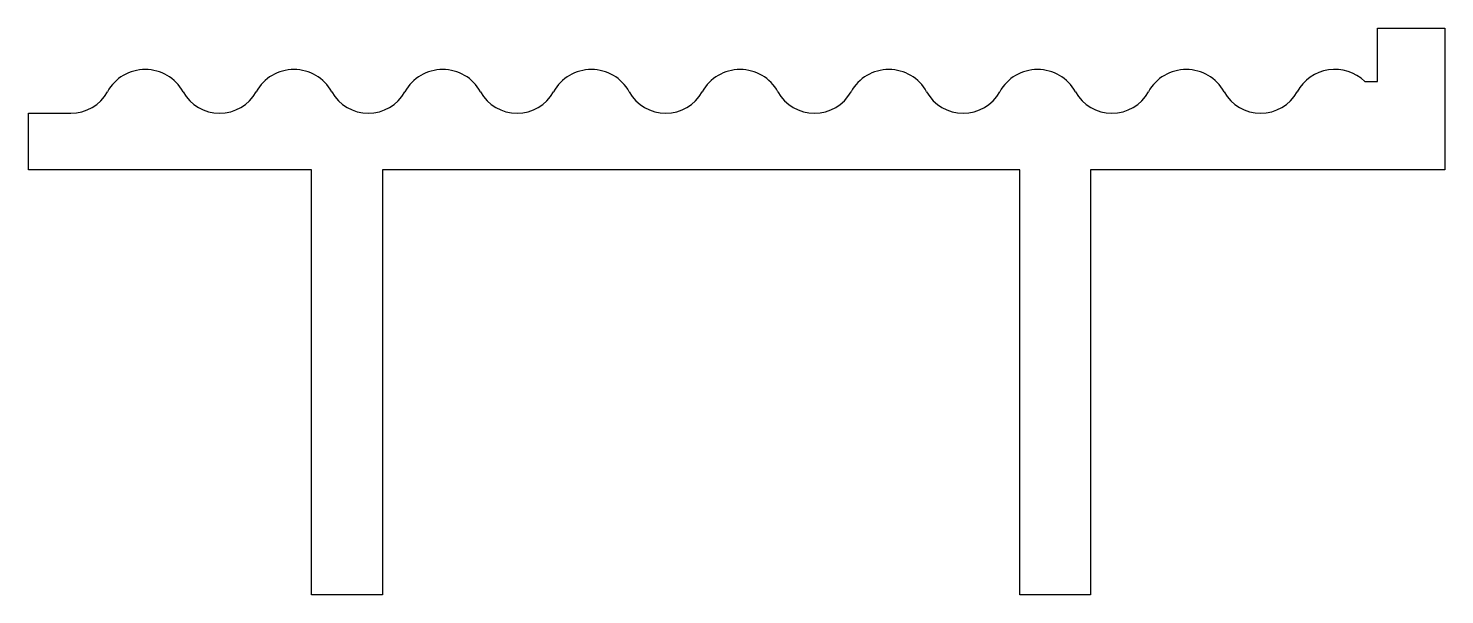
# Model space of a CAD drawing. Extents: x 2 to 202, y 3 to 83.
import ezdxf

# ---------------------------------------------------------------- set-up
doc = ezdxf.new("R2010")
doc.units = 0
doc.layers.get('0').update_dxf_attribs({"linetype": 'CONTINUOUS'})

msp = doc.modelspace()

# ---------------------------------------------------------------- linework, layer by layer
for p, q in [((192.85, 83.05), (202.34, 83.05)), ((192.85, 75.55), (192.85, 83.05)), ((202.34, 83.05), (202.34, 63.05)), ((191.07, 75.55), (192.85, 75.55)), ((2.34, 63.05), (2.34, 71.05)), ((2.34, 71.05), (8.35, 71.05)), ((42.34, 63.05), (2.34, 63.05)), ((42.34, 3.05), (42.34, 63.05)), ((142.34, 63.05), (52.34, 63.05)), ((52.34, 63.05), (52.34, 3.05)), ((142.34, 3.05), (142.34, 63.05)), ((202.34, 63.05), (152.34, 63.05)), ((152.34, 63.05), (152.34, 3.05)), ((52.34, 3.05), (42.34, 3.05)), ((152.34, 3.05), (142.34, 3.05))]:
    msp.add_line(p, q)
for centre, radius, start, end in [((18.85, 71.14), 6.1, 28.955, 151.045), ((39.85, 71.14), 6.1, 28.955, 151.045), ((60.85, 71.14), 6.1, 28.955, 151.045), ((81.85, 71.14), 6.1, 28.955, 151.045), ((102.85, 71.14), 6.1, 28.955, 151.045), ((123.85, 71.14), 6.1, 28.955, 151.045), ((144.85, 71.14), 6.1, 28.955, 151.045), ((165.85, 71.14), 6.1, 28.955, 151.045), ((186.85, 71.14), 6.1, 46.2798, 151.045), ((8.35, 76.95), 5.9, 270, 331.045), ((29.35, 76.95), 5.9, 208.955, 331.045), ((50.35, 76.95), 5.9, 208.955, 331.045), ((71.35, 76.95), 5.9, 208.955, 331.045), ((92.35, 76.95), 5.9, 208.955, 331.045), ((113.35, 76.95), 5.9, 208.955, 331.045), ((134.35, 76.95), 5.9, 208.955, 331.045), ((155.35, 76.95), 5.9, 208.955, 331.045), ((176.35, 76.95), 5.9, 208.955, 331.045)]:
    msp.add_arc(centre, radius, start, end)

doc.saveas('drawing.dxf')
